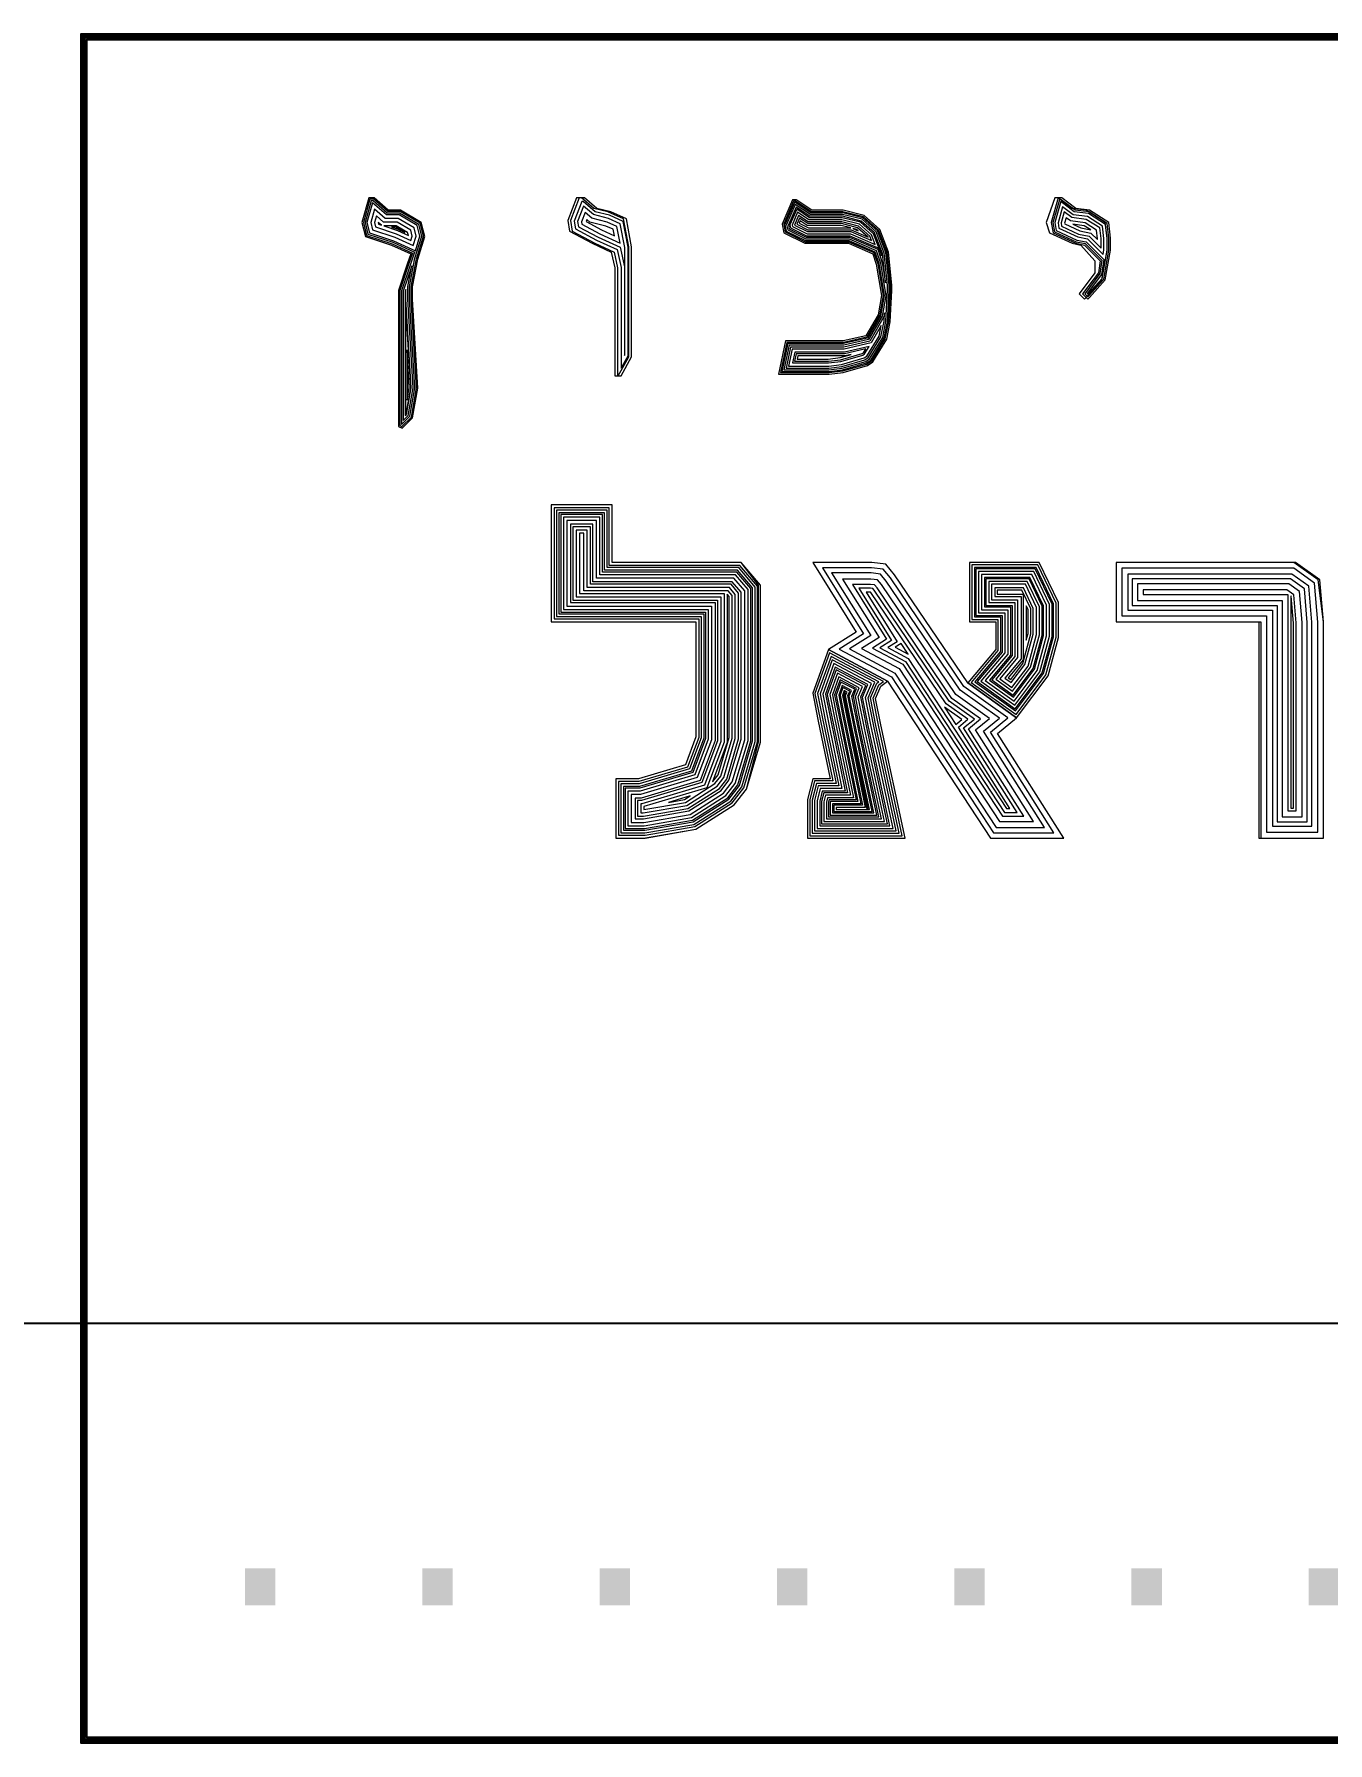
# Model space of a CAD drawing. Extents: x 208781 to 210549, y 749110 to 750610.
# Drawn here: x 210256.2 to 210299.6, y 750284.2 to 750341.4 of the extents above; entities that cross this region are included whole.
import ezdxf

# ---------------------------------------------------------------- set-up
doc = ezdxf.new("R2010")
doc.units = 0
doc.layers.add('-misgeret_ezer', color=5, linetype='Continuous', plot=False)
doc.layers.add('_view', color=7, linetype='Continuous')
doc.styles.add('WMF-Aharoni0', font='ahronbd.ttf')

msp = doc.modelspace()

# ---------------------------------------------------------------- linework, layer by layer
at = {"layer": '-misgeret_ezer'}
msp.add_line((208781.199, 750298.238), (210531.199, 750298.238), dxfattribs=at)
at = {"layer": '_view', "linetype": 'Continuous'}
for points in [[(210430.237, 750341.435), (210257.772, 750341.435), (210257.772, 750284.168), (210430.237, 750284.168)], [(210430.193, 750341.39), (210257.816, 750341.39), (210257.816, 750284.212), (210430.193, 750284.212)], [(210430.141, 750341.338), (210257.869, 750341.338), (210257.869, 750284.264), (210430.141, 750284.264)], [(210430.113, 750341.31), (210257.897, 750341.31), (210257.897, 750284.292), (210430.113, 750284.292)], [(210430.049, 750341.247), (210257.96, 750341.247), (210257.96, 750284.355), (210430.049, 750284.355)]]:
    msp.add_lwpolyline(points, close=True, dxfattribs=at)
at = {"layer": '_view', "lineweight": 0}
for points in [[(210267.606, 750335.945), (210267.431, 750335.945), (210267.197, 750335.127), (210267.314, 750334.659), (210268.191, 750334.367), (210268.834, 750334.074), (210268.717, 750333.724), (210268.425, 750332.847), (210268.425, 750328.288), (210268.542, 750328.229), (210268.892, 750328.58), (210269.068, 750329.574), (210268.892, 750332.555), (210268.892, 750332.964), (210269.068, 750333.899), (210269.302, 750334.659), (210269.185, 750335.127), (210268.483, 750335.536), (210268.074, 750335.536), (210267.606, 750335.945)], [(210274.562, 750335.945), (210274.387, 750335.945), (210274.095, 750335.185), (210274.153, 750334.834), (210274.913, 750334.425), (210275.556, 750334.133), (210275.673, 750333.607), (210275.673, 750329.983), (210275.79, 750329.983), (210276.141, 750330.626), (210276.141, 750334.308), (210275.965, 750335.243), (210275.439, 750335.477), (210274.971, 750335.594), (210274.562, 750335.945)], [(210274.658, 750335.945), (210274.482, 750335.945), (210274.19, 750335.185), (210274.249, 750334.834), (210275.009, 750334.425), (210275.651, 750334.133), (210275.768, 750333.607), (210275.768, 750329.983), (210275.885, 750329.983), (210276.236, 750330.626), (210276.236, 750334.308), (210276.061, 750335.243), (210275.535, 750335.477), (210275.067, 750335.594), (210274.658, 750335.945)], [(210281.752, 750335.886), (210281.635, 750335.886), (210281.284, 750335.068), (210281.343, 750334.776), (210282.044, 750334.425), (210283.447, 750334.425), (210283.505, 750334.425), (210284.324, 750334.074), (210284.441, 750333.724), (210284.616, 750332.672), (210284.499, 750332.029), (210284.09, 750331.327), (210283.33, 750331.152), (210281.401, 750331.152), (210281.167, 750330.041), (210282.863, 750330.041), (210283.33, 750330.1), (210284.148, 750330.333), (210284.324, 750330.45), (210284.791, 750331.21), (210284.908, 750331.795), (210284.967, 750332.847), (210284.967, 750333.022), (210284.85, 750334.133), (210284.558, 750334.893), (210284.032, 750335.36), (210283.33, 750335.536), (210282.278, 750335.536), (210281.752, 750335.886)], [(210290.541, 750335.945), (210290.424, 750335.945), (210290.132, 750335.127), (210290.249, 750334.776), (210291.009, 750334.425), (210291.301, 750334.367), (210291.769, 750333.841), (210291.769, 750333.431), (210291.243, 750332.73), (210291.418, 750332.555), (210291.477, 750332.613), (210292.003, 750333.198), (210292.178, 750334.191), (210292.178, 750334.6), (210292.12, 750335.127), (210291.477, 750335.536), (210291.009, 750335.594), (210290.541, 750335.945)], [(210290.658, 750335.945), (210290.541, 750335.945), (210290.308, 750335.127), (210290.366, 750334.776), (210291.126, 750334.425), (210291.418, 750334.367), (210291.944, 750333.841), (210291.886, 750333.431), (210291.36, 750332.73), (210291.535, 750332.555), (210291.593, 750332.613), (210292.12, 750333.198), (210292.295, 750334.191), (210292.295, 750334.6), (210292.236, 750335.127), (210291.593, 750335.536), (210291.126, 750335.594), (210290.658, 750335.945)], [(210275.586, 750325.657), (210273.54, 750325.657), (210273.54, 750321.741), (210278.392, 750321.741), (210278.392, 750317.883), (210278.041, 750316.948), (210276.463, 750316.48), (210275.703, 750316.48), (210275.703, 750314.493), (210276.463, 750314.493), (210276.638, 750314.493), (210278.392, 750314.785), (210279.678, 750315.603), (210280.087, 750316.13), (210280.496, 750317.708), (210280.496, 750322.968), (210279.912, 750323.728), (210275.586, 750323.728), (210275.586, 750325.657)], [(210275.586, 750325.657), (210273.54, 750325.657), (210273.54, 750321.741), (210278.392, 750321.741), (210278.392, 750317.883), (210278.041, 750316.948), (210276.463, 750316.48), (210275.703, 750316.48), (210275.703, 750314.493), (210276.463, 750314.493), (210276.697, 750314.493), (210278.392, 750314.785), (210279.678, 750315.603), (210280.087, 750316.13), (210280.555, 750317.708), (210280.555, 750322.968), (210279.912, 750323.728), (210275.586, 750323.728), (210275.586, 750325.657)], [(210284.296, 750323.728), (210282.308, 750323.728), (210283.77, 750321.39), (210282.834, 750320.806), (210284.822, 750319.754), (210288.27, 750314.493), (210290.725, 750314.493), (210288.504, 750318), (210289.147, 750318.526), (210287.511, 750319.695), (210285.056, 750323.319), (210284.763, 750323.67), (210284.296, 750323.728)], [(210289.907, 750323.728), (210287.569, 750323.728), (210287.569, 750321.741), (210288.446, 750321.741), (210288.446, 750321.098), (210288.446, 750320.806), (210287.511, 750319.695), (210289.147, 750318.526), (210290.199, 750319.929), (210290.55, 750321.215), (210290.55, 750322.325), (210290.55, 750322.384), (210289.907, 750323.728)], [(210298.441, 750323.728), (210292.479, 750323.728), (210292.479, 750321.741), (210297.272, 750321.741), (210297.272, 750314.493), (210299.435, 750314.493), (210299.435, 750321.741), (210299.259, 750323.144), (210298.441, 750323.728)], [(210298.5, 750323.728), (210292.479, 750323.728), (210292.479, 750321.741), (210297.331, 750321.741), (210297.331, 750314.493), (210299.435, 750314.493), (210299.435, 750321.741), (210299.318, 750323.144), (210298.5, 750323.728)], [(210282.834, 750320.806), (210282.308, 750319.344), (210282.484, 750318.468), (210282.893, 750316.48), (210282.308, 750316.48), (210282.133, 750315.779), (210282.133, 750314.493), (210285.406, 750314.493), (210284.588, 750318.292), (210284.413, 750319.169), (210284.588, 750319.578), (210284.822, 750319.754), (210282.834, 750320.806)]]:
    msp.add_lwpolyline(points, dxfattribs=at)
for points in [[(210267.59, 750335.902), (210267.463, 750335.902), (210267.242, 750335.126), (210267.35, 750334.692), (210268.207, 750334.406), (210268.887, 750334.097), (210268.758, 750333.71), (210268.468, 750332.84), (210268.468, 750328.314), (210268.533, 750328.281), (210268.853, 750328.601), (210269.025, 750329.576), (210268.85, 750332.553), (210268.85, 750332.968), (210269.026, 750333.909), (210269.257, 750334.66), (210269.148, 750335.099), (210268.472, 750335.493), (210268.058, 750335.493)], [(210267.569, 750335.845), (210267.507, 750335.845), (210267.301, 750335.125), (210267.398, 750334.737), (210268.228, 750334.46), (210268.958, 750334.128), (210268.812, 750333.692), (210268.525, 750332.831), (210268.525, 750328.354), (210268.799, 750328.628), (210268.967, 750329.579), (210268.792, 750332.552), (210268.792, 750332.973), (210268.97, 750333.923), (210269.198, 750334.662), (210269.098, 750335.061), (210268.456, 750335.436), (210268.036, 750335.436)], [(210274.613, 750335.825), (210274.565, 750335.825), (210274.314, 750335.172), (210274.358, 750334.912), (210275.062, 750334.533), (210275.756, 750334.217), (210275.889, 750333.62), (210275.889, 750330.24), (210276.116, 750330.656), (210276.116, 750334.297), (210275.954, 750335.159), (210275.495, 750335.363), (210275.01, 750335.484)], [(210281.737, 750335.836), (210281.668, 750335.836), (210281.337, 750335.063), (210281.387, 750334.81), (210282.056, 750334.475), (210283.447, 750334.475), (210283.516, 750334.475), (210284.364, 750334.112), (210284.49, 750333.736), (210284.667, 750332.671), (210284.547, 750332.011), (210284.122, 750331.283), (210283.336, 750331.101), (210281.442, 750331.101), (210281.229, 750330.091), (210282.859, 750330.091), (210283.32, 750330.149), (210284.127, 750330.38), (210284.287, 750330.486), (210284.744, 750331.229), (210284.858, 750331.801), (210284.917, 750332.848), (210284.917, 750333.02), (210284.801, 750334.121), (210284.515, 750334.863), (210284.007, 750335.315), (210283.324, 750335.485), (210282.263, 750335.485)], [(210290.639, 750335.888), (210290.584, 750335.888), (210290.365, 750335.123), (210290.417, 750334.814), (210291.143, 750334.479), (210291.446, 750334.419), (210292.004, 750333.86), (210291.94, 750333.409), (210291.434, 750332.735), (210291.535, 750332.634), (210291.553, 750332.652), (210292.067, 750333.223), (210292.239, 750334.196), (210292.239, 750334.597), (210292.183, 750335.093), (210291.574, 750335.481), (210291.104, 750335.54)], [(210267.549, 750335.786), (210267.36, 750335.124), (210267.446, 750334.781), (210268.249, 750334.513), (210268.989, 750334.177), (210269.138, 750334.663), (210269.048, 750335.024), (210268.441, 750335.378), (210268.015, 750335.378)], [(210267.615, 750335.565), (210267.488, 750335.122), (210267.549, 750334.877), (210268.294, 750334.628), (210268.912, 750334.347), (210269.01, 750334.667), (210268.941, 750334.944), (210268.407, 750335.255), (210267.969, 750335.255)], [(210267.68, 750335.344), (210267.615, 750335.12), (210267.652, 750334.972), (210268.339, 750334.743), (210268.836, 750334.517), (210268.883, 750334.67), (210268.834, 750334.863), (210268.374, 750335.132), (210267.922, 750335.132)], [(210274.623, 750335.674), (210274.426, 750335.161), (210274.455, 750334.982), (210275.11, 750334.63), (210275.85, 750334.294), (210275.997, 750333.632), (210275.997, 750330.664), (210276.008, 750330.684), (210276.008, 750334.287), (210275.858, 750335.083), (210275.46, 750335.261), (210274.959, 750335.386)], [(210274.677, 750335.459), (210274.558, 750335.148), (210274.571, 750335.065), (210275.167, 750334.744), (210275.85, 750334.434), (210275.745, 750334.994), (210275.418, 750335.139), (210274.899, 750335.269)], [(210281.725, 750335.797), (210281.694, 750335.797), (210281.378, 750335.058), (210281.422, 750334.836), (210282.065, 750334.515), (210283.447, 750334.515), (210283.524, 750334.515), (210284.396, 750334.141), (210284.528, 750333.745), (210284.707, 750332.671), (210284.584, 750331.997), (210284.148, 750331.249), (210283.34, 750331.062), (210281.474, 750331.062), (210281.278, 750330.131), (210282.857, 750330.131), (210283.312, 750330.188), (210284.11, 750330.416), (210284.258, 750330.514), (210284.707, 750331.243), (210284.819, 750331.806), (210284.877, 750332.849), (210284.877, 750333.018), (210284.762, 750334.112), (210284.482, 750334.84), (210283.989, 750335.279), (210283.319, 750335.446), (210282.251, 750335.446)], [(210281.725, 750335.73), (210281.435, 750335.052), (210281.471, 750334.873), (210282.078, 750334.57), (210283.447, 750334.57), (210283.535, 750334.57), (210284.44, 750334.182), (210284.581, 750333.759), (210284.763, 750332.67), (210284.637, 750331.978), (210284.183, 750331.2), (210283.347, 750331.007), (210281.519, 750331.007), (210281.346, 750330.186), (210282.854, 750330.186), (210283.301, 750330.242), (210284.087, 750330.466), (210284.217, 750330.553), (210284.655, 750331.264), (210284.765, 750331.813), (210284.822, 750332.851), (210284.822, 750333.015), (210284.708, 750334.099), (210284.435, 750334.808), (210283.962, 750335.229), (210283.312, 750335.391), (210282.234, 750335.391)], [(210281.752, 750335.639), (210281.498, 750335.046), (210281.524, 750334.914), (210282.093, 750334.63), (210283.447, 750334.63), (210283.548, 750334.63), (210284.489, 750334.227), (210284.64, 750333.773), (210284.752, 750333.106), (210284.649, 750334.084), (210284.384, 750334.772), (210283.933, 750335.173), (210283.305, 750335.33), (210282.216, 750335.33)], [(210281.773, 750335.57), (210281.546, 750335.041), (210281.565, 750334.946), (210282.103, 750334.676), (210283.447, 750334.676), (210283.557, 750334.676), (210284.526, 750334.261), (210284.61, 750334.009), (210284.604, 750334.074), (210284.345, 750334.746), (210283.911, 750335.132), (210283.299, 750335.284), (210282.202, 750335.284)], [(210281.804, 750335.464), (210281.62, 750335.033), (210281.628, 750334.993), (210282.12, 750334.747), (210283.447, 750334.747), (210283.572, 750334.747), (210284.406, 750334.389), (210284.285, 750334.704), (210283.877, 750335.067), (210283.291, 750335.214), (210282.181, 750335.214)], [(210281.835, 750335.36), (210281.697, 750335.037), (210282.137, 750334.817), (210283.447, 750334.817), (210283.586, 750334.817), (210284.282, 750334.518), (210284.226, 750334.663), (210283.843, 750335.004), (210283.282, 750335.144), (210282.159, 750335.144)], [(210281.862, 750335.269), (210281.775, 750335.065), (210282.151, 750334.877), (210283.447, 750334.877), (210283.598, 750334.877), (210284.17, 750334.632), (210283.814, 750334.949), (210283.274, 750335.084), (210282.141, 750335.084)], [(210290.627, 750335.823), (210290.427, 750335.12), (210290.471, 750334.856), (210291.162, 750334.536), (210291.475, 750334.474), (210292.068, 750333.882), (210291.997, 750333.385), (210291.513, 750332.741), (210291.534, 750332.721), (210292.011, 750333.251), (210292.179, 750334.201), (210292.179, 750334.594), (210292.127, 750335.058), (210291.553, 750335.423), (210291.081, 750335.482)], [(210290.686, 750335.647), (210290.534, 750335.114), (210290.565, 750334.928), (210291.195, 750334.637), (210291.527, 750334.57), (210292.046, 750334.052), (210292.074, 750334.211), (210292.074, 750334.588), (210292.028, 750334.997), (210291.517, 750335.322), (210291.04, 750335.382)], [(210290.741, 750335.484), (210290.634, 750335.108), (210290.653, 750334.995), (210291.225, 750334.73), (210291.575, 750334.66), (210291.976, 750334.26), (210291.976, 750334.583), (210291.936, 750334.939), (210291.483, 750335.228), (210291.002, 750335.288)], [(210290.809, 750335.284), (210290.756, 750335.101), (210290.76, 750335.077), (210291.263, 750334.845), (210291.634, 750334.77), (210291.857, 750334.548), (210291.857, 750334.576), (210291.824, 750334.869), (210291.441, 750335.113), (210290.956, 750335.174)], [(210267.744, 750335.126), (210267.742, 750335.117), (210267.754, 750335.066), (210267.847, 750335.036)], [(210267.924, 750335.01), (210268.383, 750334.857), (210268.752, 750334.689), (210268.728, 750334.784), (210268.341, 750335.01)], [(210268.188, 750334.967), (210268.399, 750334.897), (210268.63, 750334.792), (210268.33, 750334.967)], [(210274.738, 750335.219), (210274.712, 750335.152), (210275.23, 750334.873), (210275.659, 750334.678), (210275.618, 750334.894), (210275.371, 750335.003), (210274.832, 750335.138)], [(210281.891, 750335.174), (210281.857, 750335.095), (210282.166, 750334.941), (210283.447, 750334.941), (210283.585, 750334.941), (210283.267, 750335.02), (210282.122, 750335.02)], [(210283.784, 750334.891), (210283.649, 750334.925), (210283.836, 750334.844)], [(210291.031, 750335.063), (210291.294, 750334.941), (210291.629, 750334.874), (210291.406, 750335.016)], [(210268.865, 750333.67), (210268.582, 750332.821), (210268.582, 750328.492), (210268.746, 750328.656), (210268.91, 750329.583), (210268.735, 750332.55), (210268.735, 750332.978)], [(210268.669, 750332.876), (210268.648, 750332.811), (210268.648, 750328.65), (210268.685, 750328.688), (210268.844, 750329.587), (210268.669, 750332.548)], [(210268.661, 750332.474), (210268.661, 750328.682), (210268.673, 750328.694), (210268.831, 750329.587)], [(210284.719, 750332.093), (210284.695, 750331.956), (210284.223, 750331.147), (210283.354, 750330.947), (210281.568, 750330.947), (210281.42, 750330.246), (210282.85, 750330.246), (210283.289, 750330.301), (210284.061, 750330.522), (210284.173, 750330.596), (210284.597, 750331.286), (210284.704, 750331.821)], [(210284.607, 750331.674), (210284.266, 750331.089), (210283.361, 750330.88), (210281.622, 750330.88), (210281.502, 750330.313), (210282.846, 750330.313), (210283.276, 750330.367), (210284.033, 750330.583), (210284.124, 750330.643), (210284.535, 750331.311)], [(210268.708, 750330.855), (210268.708, 750329.168), (210268.783, 750329.59)], [(210284.203, 750330.969), (210283.373, 750330.777), (210281.705, 750330.777), (210281.629, 750330.416), (210282.839, 750330.416), (210283.255, 750330.468), (210283.989, 750330.678), (210284.048, 750330.717)], [(210284.088, 750330.886), (210283.379, 750330.722), (210281.75, 750330.722), (210281.696, 750330.47), (210282.836, 750330.47), (210283.244, 750330.521), (210283.966, 750330.728), (210284.007, 750330.755)], [(210283.6, 750330.699), (210283.387, 750330.65), (210281.809, 750330.65), (210281.786, 750330.543), (210282.831, 750330.543), (210283.229, 750330.593)], [(210275.488, 750325.559), (210273.639, 750325.559), (210273.639, 750321.84), (210278.491, 750321.84), (210278.491, 750317.865), (210278.116, 750316.867), (210276.477, 750316.382), (210275.802, 750316.382), (210275.802, 750314.591), (210276.463, 750314.591), (210276.688, 750314.591), (210278.356, 750314.879), (210279.611, 750315.677), (210279.998, 750316.175), (210280.456, 750317.722), (210280.456, 750322.932), (210279.866, 750323.63), (210275.488, 750323.63)], [(210275.413, 750325.484), (210273.713, 750325.484), (210273.713, 750321.914), (210278.565, 750321.914), (210278.565, 750317.852), (210278.173, 750316.807), (210276.488, 750316.307), (210275.876, 750316.307), (210275.876, 750314.666), (210276.463, 750314.666), (210276.682, 750314.666), (210278.328, 750314.95), (210279.56, 750315.733), (210279.931, 750316.21), (210280.382, 750317.733), (210280.382, 750322.905), (210279.832, 750323.555), (210275.413, 750323.555)], [(210275.326, 750325.397), (210273.801, 750325.397), (210273.801, 750322.002), (210278.653, 750322.002), (210278.653, 750317.836), (210278.24, 750316.735), (210276.501, 750316.22), (210275.964, 750316.22), (210275.964, 750314.754), (210276.463, 750314.754), (210276.675, 750314.754), (210278.296, 750315.033), (210279.5, 750315.799), (210279.851, 750316.251), (210280.294, 750317.746), (210280.294, 750322.873), (210279.791, 750323.468), (210275.326, 750323.468)], [(210275.266, 750325.337), (210273.861, 750325.337), (210273.861, 750322.061), (210278.712, 750322.061), (210278.712, 750317.825), (210278.285, 750316.686), (210276.51, 750316.16), (210276.023, 750316.16), (210276.023, 750314.813), (210276.463, 750314.813), (210276.67, 750314.813), (210278.274, 750315.09), (210279.459, 750315.844), (210279.797, 750316.278), (210280.235, 750317.754), (210280.235, 750322.851), (210279.763, 750323.408), (210275.266, 750323.408)], [(210275.174, 750325.245), (210273.953, 750325.245), (210273.953, 750322.153), (210278.804, 750322.153), (210278.804, 750317.808), (210278.355, 750316.611), (210276.523, 750316.068), (210276.115, 750316.068), (210276.115, 750314.905), (210276.463, 750314.905), (210276.662, 750314.905), (210278.241, 750315.177), (210279.397, 750315.913), (210279.714, 750316.321), (210280.143, 750317.767), (210280.143, 750322.818), (210279.721, 750323.316), (210275.174, 750323.316)], [(210275.062, 750325.133), (210274.064, 750325.133), (210274.064, 750322.265), (210278.916, 750322.265), (210278.916, 750317.788), (210278.44, 750316.52), (210276.539, 750315.956), (210276.227, 750315.956), (210276.227, 750315.017), (210276.463, 750315.017), (210276.652, 750315.017), (210278.199, 750315.284), (210279.32, 750315.997), (210279.613, 750316.373), (210280.031, 750317.784), (210280.031, 750322.776), (210279.669, 750323.204), (210275.062, 750323.204)], [(210274.938, 750325.009), (210274.189, 750325.009), (210274.189, 750322.389), (210279.04, 750322.389), (210279.04, 750317.766), (210278.535, 750316.418), (210276.557, 750315.832), (210276.351, 750315.832), (210276.351, 750315.141), (210276.463, 750315.141), (210276.641, 750315.141), (210278.154, 750315.402), (210279.235, 750316.09), (210279.5, 750316.431), (210279.907, 750317.802), (210279.907, 750322.731), (210279.611, 750323.08), (210274.938, 750323.08)], [(210274.857, 750324.928), (210274.27, 750324.928), (210274.27, 750322.47), (210279.121, 750322.47), (210279.121, 750317.751), (210278.597, 750316.352), (210276.569, 750315.751), (210276.432, 750315.751), (210276.432, 750315.222), (210276.463, 750315.222), (210276.635, 750315.222), (210278.124, 750315.479), (210279.18, 750316.151), (210279.427, 750316.469), (210279.826, 750317.813), (210279.826, 750322.701), (210279.574, 750322.999), (210274.857, 750322.999)], [(210274.745, 750324.816), (210274.382, 750324.816), (210274.382, 750322.582), (210279.233, 750322.582), (210279.233, 750317.731), (210278.682, 750316.26), (210276.585, 750315.639), (210276.544, 750315.639), (210276.544, 750315.334), (210276.625, 750315.334), (210278.083, 750315.585), (210279.103, 750316.235), (210279.326, 750316.521), (210279.714, 750317.83), (210279.714, 750322.66), (210279.522, 750322.887), (210274.745, 750322.887)], [(210274.639, 750324.71), (210274.488, 750324.71), (210274.488, 750322.689), (210279.34, 750322.689), (210279.34, 750317.711), (210278.763, 750316.173), (210276.651, 750315.547), (210276.651, 750315.447), (210278.044, 750315.687), (210279.031, 750316.315), (210279.229, 750316.57), (210279.607, 750317.845), (210279.607, 750322.621), (210279.472, 750322.781), (210274.639, 750322.781)], [(210284.285, 750323.549), (210282.632, 750323.549), (210284.017, 750321.333), (210283.193, 750320.819), (210284.946, 750319.891), (210288.367, 750314.672), (210290.399, 750314.672), (210288.268, 750318.038), (210288.852, 750318.516), (210287.38, 750319.568), (210284.912, 750323.211), (210284.671, 750323.501)], [(210284.274, 750323.376), (210282.944, 750323.376), (210284.255, 750321.278), (210283.539, 750320.831), (210285.067, 750320.022), (210288.461, 750314.845), (210290.086, 750314.845), (210288.04, 750318.075), (210288.568, 750318.507), (210287.254, 750319.445), (210284.774, 750323.107), (210284.582, 750323.338)], [(210289.86, 750323.654), (210287.644, 750323.654), (210287.644, 750321.816), (210288.52, 750321.816), (210288.52, 750321.098), (210288.52, 750320.778), (210287.62, 750319.709), (210289.131, 750318.629), (210290.131, 750319.962), (210290.475, 750321.225), (210290.475, 750322.325), (210290.475, 750322.367)], [(210289.804, 750323.565), (210287.732, 750323.565), (210287.732, 750321.904), (210288.609, 750321.904), (210288.609, 750321.098), (210288.609, 750320.746), (210287.749, 750319.725), (210289.112, 750318.751), (210290.05, 750320.002), (210290.387, 750321.237), (210290.387, 750322.325), (210290.387, 750322.347)], [(210289.771, 750323.513), (210287.784, 750323.513), (210287.784, 750321.956), (210288.661, 750321.956), (210288.661, 750321.098), (210288.661, 750320.727), (210287.826, 750319.735), (210289.101, 750318.824), (210290.002, 750320.025), (210290.335, 750321.244), (210290.335, 750322.325), (210290.335, 750322.335)], [(210289.718, 750323.427), (210287.87, 750323.427), (210287.87, 750322.042), (210288.747, 750322.042), (210288.747, 750321.098), (210288.747, 750320.696), (210287.951, 750319.751), (210289.083, 750318.942), (210289.924, 750320.063), (210290.249, 750321.255), (210290.249, 750322.316)], [(210289.655, 750323.328), (210287.969, 750323.328), (210287.969, 750322.141), (210288.846, 750322.141), (210288.846, 750321.098), (210288.846, 750320.66), (210288.096, 750319.769), (210289.062, 750319.079), (210289.833, 750320.108), (210290.15, 750321.268), (210290.15, 750322.293)], [(210289.593, 750323.23), (210288.067, 750323.23), (210288.067, 750322.239), (210288.944, 750322.239), (210288.944, 750321.098), (210288.944, 750320.624), (210288.239, 750319.787), (210289.041, 750319.214), (210289.744, 750320.152), (210290.052, 750321.282), (210290.052, 750322.271)], [(210298.437, 750323.534), (210292.673, 750323.534), (210292.673, 750321.935), (210297.525, 750321.935), (210297.525, 750314.687), (210299.241, 750314.687), (210299.241, 750321.733), (210299.132, 750323.038)], [(210298.374, 750323.335), (210292.872, 750323.335), (210292.872, 750322.134), (210297.724, 750322.134), (210297.724, 750314.886), (210299.042, 750314.886), (210299.042, 750321.725), (210298.941, 750322.93)], [(210279.438, 750322.668), (210279.438, 750317.693), (210278.945, 750316.377), (210278.963, 750316.389), (210279.14, 750316.616), (210279.508, 750317.859), (210279.508, 750322.585)], [(210284.261, 750323.173), (210283.311, 750323.173), (210284.535, 750321.214), (210283.946, 750320.846), (210285.208, 750320.178), (210288.57, 750315.048), (210289.716, 750315.048), (210287.772, 750318.118), (210288.233, 750318.496), (210287.107, 750319.301), (210284.611, 750322.985), (210284.477, 750323.146)], [(210284.25, 750322.991), (210283.638, 750322.991), (210284.785, 750321.156), (210284.31, 750320.859), (210285.334, 750320.316), (210288.669, 750315.23), (210289.386, 750315.23), (210287.532, 750318.157), (210287.935, 750318.486), (210286.975, 750319.172), (210284.466, 750322.875), (210284.383, 750322.975)], [(210284.242, 750322.868), (210283.86, 750322.868), (210284.955, 750321.117), (210284.556, 750320.867), (210285.42, 750320.41), (210288.735, 750315.353), (210289.162, 750315.353), (210287.37, 750318.183), (210287.732, 750318.48), (210286.885, 750319.085), (210284.367, 750322.801), (210284.32, 750322.858)], [(210284.234, 750322.734), (210284.103, 750322.734), (210285.14, 750321.074), (210284.826, 750320.877), (210285.513, 750320.513), (210288.808, 750315.488), (210288.918, 750315.488), (210287.192, 750318.212), (210287.511, 750318.472), (210286.787, 750318.989), (210284.26, 750322.72), (210284.25, 750322.731)], [(210289.562, 750323.18), (210288.117, 750323.18), (210288.117, 750322.289), (210288.994, 750322.289), (210288.994, 750321.098), (210288.994, 750320.606), (210288.312, 750319.796), (210289.03, 750319.284), (210289.698, 750320.174), (210290.002, 750321.288), (210290.002, 750322.26)], [(210289.503, 750323.087), (210288.211, 750323.087), (210288.211, 750322.383), (210289.087, 750322.383), (210289.087, 750321.098), (210289.087, 750320.572), (210288.449, 750319.813), (210289.01, 750319.412), (210289.613, 750320.216), (210289.909, 750321.301), (210289.909, 750322.238)], [(210289.446, 750322.996), (210288.301, 750322.996), (210288.301, 750322.473), (210289.178, 750322.473), (210289.178, 750321.098), (210289.178, 750320.539), (210288.581, 750319.83), (210288.991, 750319.538), (210289.53, 750320.256), (210289.818, 750321.313), (210289.818, 750322.218)], [(210289.372, 750322.879), (210288.419, 750322.879), (210288.419, 750322.591), (210289.296, 750322.591), (210289.296, 750321.098), (210289.296, 750320.496), (210288.753, 750319.852), (210288.966, 750319.7), (210289.422, 750320.309), (210289.7, 750321.329), (210289.7, 750322.191)], [(210289.325, 750322.804), (210288.493, 750322.804), (210288.493, 750322.665), (210289.37, 750322.665), (210289.37, 750321.098), (210289.37, 750320.468), (210288.862, 750319.865), (210288.95, 750319.803), (210289.354, 750320.342), (210289.626, 750321.339), (210289.626, 750322.174)], [(210298.325, 750323.182), (210293.025, 750323.182), (210293.025, 750322.287), (210297.877, 750322.287), (210297.877, 750315.039), (210298.889, 750315.039), (210298.889, 750321.718), (210298.795, 750322.846)], [(210298.271, 750323.014), (210293.194, 750323.014), (210293.194, 750322.456), (210298.045, 750322.456), (210298.045, 750315.208), (210298.72, 750315.208), (210298.72, 750321.711), (210298.633, 750322.755)], [(210298.207, 750322.814), (210293.393, 750322.814), (210293.393, 750322.655), (210298.244, 750322.655), (210298.244, 750315.407), (210298.521, 750315.407), (210298.521, 750321.703), (210298.442, 750322.646)], [(210289.468, 750322.279), (210289.468, 750321.129), (210289.528, 750321.352), (210289.528, 750322.152)], [(210298.336, 750322.609), (210298.336, 750315.499), (210298.429, 750315.499), (210298.429, 750321.699), (210298.354, 750322.596)], [(210285.27, 750321.012), (210285.069, 750320.886), (210285.515, 750320.65)], [(210282.875, 750320.7), (210282.385, 750319.339), (210282.556, 750318.482), (210282.984, 750316.406), (210282.366, 750316.406), (210282.207, 750315.77), (210282.207, 750314.567), (210285.314, 750314.567), (210284.515, 750318.277), (210284.335, 750319.177), (210284.528, 750319.626), (210284.684, 750319.743)], [(210282.923, 750320.576), (210282.475, 750319.332), (210282.642, 750318.499), (210283.091, 750316.319), (210282.434, 750316.319), (210282.294, 750315.759), (210282.294, 750314.654), (210285.207, 750314.654), (210284.43, 750318.259), (210284.245, 750319.187), (210284.457, 750319.681), (210284.522, 750319.73)], [(210282.966, 750320.467), (210282.555, 750319.326), (210282.717, 750318.514), (210283.185, 750316.242), (210282.494, 750316.242), (210282.371, 750315.749), (210282.371, 750314.731), (210285.111, 750314.731), (210284.355, 750318.244), (210284.165, 750319.195), (210284.387, 750319.714)], [(210283.013, 750320.344), (210282.644, 750319.319), (210282.802, 750318.531), (210283.291, 750316.156), (210282.562, 750316.156), (210282.457, 750315.739), (210282.457, 750314.817), (210285.005, 750314.817), (210284.27, 750318.226), (210284.075, 750319.204), (210284.277, 750319.675)], [(210283.062, 750320.217), (210282.736, 750319.313), (210282.889, 750318.549), (210283.4, 750316.067), (210282.631, 750316.067), (210282.547, 750315.728), (210282.547, 750314.906), (210284.894, 750314.906), (210284.183, 750318.208), (210283.982, 750319.214), (210284.162, 750319.635)], [(210283.095, 750320.133), (210282.798, 750319.308), (210282.947, 750318.56), (210283.473, 750316.007), (210282.677, 750316.007), (210282.606, 750315.721), (210282.606, 750314.966), (210284.821, 750314.966), (210284.125, 750318.196), (210283.92, 750319.22), (210284.086, 750319.608)], [(210283.139, 750320.017), (210282.882, 750319.302), (210283.027, 750318.576), (210283.573, 750315.926), (210282.741, 750315.926), (210282.687, 750315.711), (210282.687, 750315.047), (210284.72, 750315.047), (210284.045, 750318.18), (210283.835, 750319.229), (210283.982, 750319.571)], [(210283.187, 750319.895), (210282.971, 750319.295), (210283.111, 750318.593), (210283.678, 750315.84), (210282.808, 750315.84), (210282.773, 750315.7), (210282.773, 750315.133), (210284.614, 750315.133), (210283.961, 750318.162), (210283.746, 750319.238), (210283.872, 750319.532)], [(210283.226, 750319.794), (210283.044, 750319.29), (210283.181, 750318.607), (210283.765, 750315.769), (210282.863, 750315.769), (210282.844, 750315.691), (210282.844, 750315.204), (210284.526, 750315.204), (210283.892, 750318.148), (210283.672, 750319.246), (210283.781, 750319.5)], [(210283.254, 750319.722), (210283.096, 750319.286), (210283.23, 750318.617), (210283.827, 750315.719), (210282.903, 750315.719), (210282.894, 750315.685), (210282.894, 750315.254), (210284.463, 750315.254), (210283.842, 750318.137), (210283.62, 750319.252), (210283.716, 750319.477)], [(210283.299, 750319.605), (210283.181, 750319.28), (210283.311, 750318.633), (210283.928, 750315.637), (210282.976, 750315.637), (210282.976, 750315.336), (210284.362, 750315.336), (210283.762, 750318.121), (210283.534, 750319.261), (210283.611, 750319.44)], [(210283.323, 750319.543), (210283.227, 750319.276), (210283.354, 750318.642), (210283.981, 750315.593), (210283.02, 750315.593), (210283.02, 750315.38), (210284.308, 750315.38), (210283.719, 750318.112), (210283.488, 750319.265), (210283.555, 750319.42)], [(210283.364, 750319.438), (210283.303, 750319.271), (210283.426, 750318.656), (210284.072, 750315.519), (210283.094, 750315.519), (210283.094, 750315.454), (210284.216, 750315.454), (210283.647, 750318.096), (210283.412, 750319.273), (210283.46, 750319.387)], [(210283.385, 750319.382), (210283.344, 750319.268), (210283.465, 750318.664), (210284.118, 750315.494), (210284.167, 750315.494), (210283.608, 750318.088), (210283.37, 750319.278), (210283.41, 750319.369)], [(210287.311, 750318.466), (210286.728, 750318.882), (210287.109, 750318.301)], [(210278.007, 750315.781), (210278.201, 750315.904), (210277.476, 750315.689)]]:
    msp.add_lwpolyline(points, close=True, dxfattribs=at)

# ---------------------------------------------------------------- texts
at = {"layer": '_view', "lineweight": 0, "style": 'WMF-Aharoni0'}
msp.add_text('. . . . . . . . . . . . . .', height=8, dxfattribs=at).set_placement((210262.298, 750288.773))

doc.saveas('drawing.dxf')
